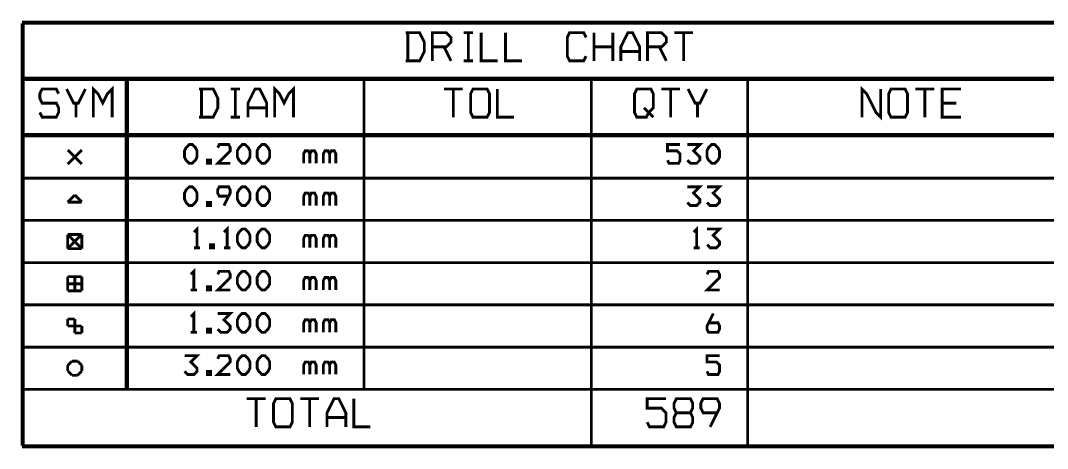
# Model space of a CAD drawing. Extents: x -72 to 72, y -47 to 50.
# Drawn here: x -68.7 to 23.9, y -47.4 to -8.8 of the extents above; entities that cross this region are included whole.
import ezdxf

# ---------------------------------------------------------------- set-up
doc = ezdxf.new("R2010")
doc.units = 0
doc.header["$MEASUREMENT"] = 0
doc.layers.add('22-303-0_DRD', color=7, linetype='CONTINUOUS')

msp = doc.modelspace()

# ---------------------------------------------------------------- linework, layer by layer
at = {"layer": '22-303-0_DRD', "const_width": 0.254}
for points in [[(26.289, -8.89), (-68.58, -8.89)], [(-68.58, -47.117), (-68.58, -9.017)], [(26.162, -9.017), (-68.453, -9.017)], [(-68.453, -47.117), (-68.453, -9.017)], [(-34.00298, -12.40282), (-32.73298, -12.40282), (-32.31134, -11.557), (-32.31134, -10.71118), (-32.73298, -9.86282), (-34.00298, -9.86282)], [(-33.79216, -12.40282), (-33.79216, -9.86282)], [(-31.58998, -11.13282), (-30.31998, -11.13282), (-29.89834, -10.71118), (-29.89834, -10.287), (-30.31998, -9.86282), (-31.58998, -9.86282), (-31.58998, -12.40282)], [(-27.90698, -9.86282), (-28.75534, -9.86282)], [(-28.33116, -12.40282), (-28.33116, -9.86282)], [(-25.70734, -12.40282), (-27.18816, -12.40282), (-27.18816, -9.86282)], [(-23.50516, -12.40282), (-24.98598, -12.40282), (-24.98598, -9.86282)], [(-17.72666, -11.98118), (-17.93748, -12.40282), (-19.20748, -12.40282), (-19.42084, -11.98118), (-19.42084, -10.287), (-19.20748, -9.86282), (-17.93748, -9.86282), (-17.72666, -10.287)], [(-17.00784, -12.40282), (-17.00784, -9.86282)], [(-15.31366, -12.40282), (-15.31366, -9.86282)], [(-12.90066, -12.40282), (-12.90066, -11.13282), (-13.53566, -9.86282), (-13.95984, -9.86282), (-14.59484, -11.13282), (-14.59484, -12.40282)], [(-12.18184, -11.13282), (-10.91184, -11.13282), (-10.48766, -10.71118), (-10.48766, -10.287), (-10.91184, -9.86282), (-12.18184, -9.86282), (-12.18184, -12.40282)], [(-8.07466, -9.86282), (-9.76884, -9.86282)], [(-8.92048, -12.40282), (-8.92048, -9.86282)], [(-30.53334, -11.13282), (-29.89834, -12.40282)], [(-15.31366, -11.13282), (-17.00784, -11.13282)], [(-11.12266, -11.13282), (-10.48766, -12.40282)], [(-12.90066, -11.557), (-14.59484, -11.557)], [(-27.90698, -12.40282), (-28.75534, -12.40282)], [(26.162, -13.97), (-68.453, -13.97)], [(26.162, -14.097), (-68.453, -14.097)], [(-60.452, -17.48282), (-60.452, -14.94282), (-60.87618, -15.367), (-61.29782, -16.21282), (-61.722, -15.367), (-62.14618, -14.94282), (-62.14618, -17.48282)], [(-59.182, -42.037), (-59.182, -14.097)], [(-59.055, -42.037), (-59.055, -14.097)], [(-44.09948, -17.48282), (-44.09948, -14.94282), (-44.52366, -15.367), (-44.94784, -16.21282), (-45.36948, -15.367), (-45.79366, -14.94282), (-45.79366, -17.48282)], [(-37.73932, -42.037), (-37.73932, -14.097)], [(-17.25168, -47.117), (-17.25168, -14.097)], [(-3.15468, -47.117), (-3.15468, -14.097)], [(8.83666, -14.94282), (8.83666, -17.48282), (8.41248, -17.06118), (7.56666, -15.367), (7.14248, -14.94282), (7.14248, -17.48282)], [(-65.278, -15.367), (-65.48882, -14.94282), (-66.75882, -14.94282), (-66.97218, -15.367), (-66.97218, -15.79118), (-66.75882, -16.21282), (-65.48882, -16.21282), (-65.278, -16.637), (-65.278, -17.06118), (-65.48882, -17.48282), (-66.75882, -17.48282), (-66.97218, -17.06118)], [(-62.865, -14.94282), (-63.5, -16.21282), (-63.92418, -16.21282), (-64.55918, -14.94282)], [(-52.60848, -17.48282), (-51.33848, -17.48282), (-50.91684, -16.637), (-50.91684, -15.79118), (-51.33848, -14.94282), (-52.60848, -14.94282)], [(-52.39766, -17.48282), (-52.39766, -14.94282)], [(-48.92548, -14.94282), (-49.77384, -14.94282)], [(-49.34966, -17.48282), (-49.34966, -14.94282)], [(-46.51248, -17.48282), (-46.51248, -16.21282), (-47.14748, -14.94282), (-47.57166, -14.94282), (-48.20666, -16.21282), (-48.20666, -17.48282)], [(-28.84932, -14.94282), (-30.5435, -14.94282)], [(-29.69768, -17.48282), (-29.69768, -14.94282)], [(-27.91968, -17.48282), (-28.1305, -17.06118), (-28.1305, -15.367), (-27.91968, -14.94282), (-26.64968, -14.94282), (-26.43632, -15.367), (-26.43632, -17.06118), (-26.64968, -17.48282), (-27.91968, -17.48282)], [(-24.23668, -17.48282), (-25.7175, -17.48282), (-25.7175, -14.94282)], [(-13.35532, -17.06118), (-13.1445, -17.48282), (-12.29868, -17.48282), (-12.08532, -17.06118), (-11.66368, -16.637), (-11.66368, -15.367), (-11.8745, -14.94282), (-13.1445, -14.94282), (-13.35532, -15.367), (-13.35532, -17.06118)], [(-9.25068, -14.94282), (-10.94232, -14.94282)], [(-10.0965, -17.48282), (-10.0965, -14.94282)], [(-6.83768, -14.94282), (-7.47268, -16.21282), (-7.89432, -16.21282), (-8.52932, -14.94282)], [(9.76884, -17.48282), (9.55548, -17.06118), (9.55548, -15.367), (9.76884, -14.94282), (11.03884, -14.94282), (11.24966, -15.367), (11.24966, -17.06118), (11.03884, -17.48282), (9.76884, -17.48282)], [(13.66266, -14.94282), (11.96848, -14.94282)], [(12.81684, -17.48282), (12.81684, -14.94282)], [(16.07566, -17.48282), (14.38148, -17.48282), (14.38148, -14.94282), (16.07566, -14.94282)], [(-63.71082, -17.48282), (-63.71082, -16.21282)], [(-46.51248, -16.637), (-48.20666, -16.637)], [(-12.5095, -16.637), (-11.66368, -17.48282)], [(-7.6835, -17.48282), (-7.6835, -16.21282)], [(15.65148, -16.21282), (14.38148, -16.21282)], [(-48.92548, -17.48282), (-49.77384, -17.48282)], [(26.162, -19.05), (-68.453, -19.05)], [(26.162, -19.177), (-68.453, -19.177)], [(-63.1825, -20.447), (-64.4525, -21.717)], [(-63.1825, -21.717), (-64.4525, -20.447)], [(-53.50256, -21.64588), (-53.7845, -21.36394), (-53.9242, -21.082), (-53.9242, -20.51812), (-53.7845, -20.23618), (-53.50256, -19.95424), (-53.22062, -19.95424), (-52.93868, -20.23618), (-52.79644, -20.51812), (-52.79644, -21.082), (-52.93868, -21.36394), (-53.22062, -21.64588), (-53.50256, -21.64588)], [(-49.80432, -21.64588), (-50.93462, -21.64588), (-49.80432, -20.51812), (-49.80432, -20.23618), (-49.94656, -19.95424), (-50.79238, -19.95424), (-50.93462, -20.23618)], [(-48.73244, -21.64588), (-49.01438, -21.36394), (-49.15662, -21.082), (-49.15662, -20.51812), (-49.01438, -20.23618), (-48.73244, -19.95424), (-48.4505, -19.95424), (-48.16856, -20.23618), (-48.02632, -20.51812), (-48.02632, -21.082), (-48.16856, -21.36394), (-48.4505, -21.64588), (-48.73244, -21.64588)], [(-46.95444, -21.64588), (-47.23638, -21.36394), (-47.37862, -21.082), (-47.37862, -20.51812), (-47.23638, -20.23618), (-46.95444, -19.95424), (-46.6725, -19.95424), (-46.39056, -20.23618), (-46.24832, -20.51812), (-46.24832, -21.082), (-46.39056, -21.36394), (-46.6725, -21.64588), (-46.95444, -21.64588)], [(-10.37844, -21.36394), (-10.23874, -21.64588), (-9.39038, -21.64588), (-9.25068, -21.36394), (-9.25068, -20.80006), (-9.53262, -20.51812), (-10.37844, -20.51812), (-10.37844, -19.95424), (-9.25068, -19.95424)], [(-8.60044, -21.36394), (-8.3185, -21.64588), (-7.75462, -21.64588), (-7.47268, -21.36394), (-7.47268, -21.082), (-8.03656, -20.51812), (-7.47268, -19.95424), (-8.60044, -19.95424)], [(-6.39826, -21.64588), (-6.68274, -21.36394), (-6.82244, -21.082), (-6.82244, -20.51812), (-6.68274, -20.23618), (-6.39826, -19.95424), (-6.11632, -19.95424), (-5.83438, -20.23618), (-5.69468, -20.51812), (-5.69468, -21.082), (-5.83438, -21.36394), (-6.11632, -21.64588), (-6.39826, -21.64588)], [(-51.86426, -21.64588), (-51.58232, -21.64588), (-51.58232, -21.36394), (-51.86426, -21.36394), (-51.86426, -21.64588)], [(-42.05732, -21.64588), (-42.05732, -20.80006), (-42.19956, -20.51812), (-42.4815, -20.51812), (-42.62374, -20.80006), (-42.76344, -20.51812), (-43.04538, -20.51812), (-43.18762, -20.80006), (-43.18762, -21.64588)], [(-42.62374, -21.64588), (-42.62374, -20.80006)], [(-40.27932, -21.64588), (-40.27932, -20.80006), (-40.42156, -20.51812), (-40.7035, -20.51812), (-40.84574, -20.80006), (-40.98544, -20.51812), (-41.26738, -20.51812), (-41.40962, -20.80006), (-41.40962, -21.64588)], [(-40.84574, -21.64588), (-40.84574, -20.80006)], [(26.162, -22.987), (-68.453, -22.987)], [(-53.50256, -25.45588), (-53.7845, -25.17394), (-53.9242, -24.892), (-53.9242, -24.32812), (-53.7845, -24.04618), (-53.50256, -23.76424), (-53.22062, -23.76424), (-52.93868, -24.04618), (-52.79644, -24.32812), (-52.79644, -24.892), (-52.93868, -25.17394), (-53.22062, -25.45588), (-53.50256, -25.45588)], [(-49.94656, -24.61006), (-50.79238, -24.61006), (-50.93462, -24.32812), (-50.93462, -24.04618), (-50.79238, -23.76424), (-49.94656, -23.76424), (-49.80432, -24.04618), (-49.80432, -24.32812), (-50.37074, -25.45588)], [(-48.73244, -25.45588), (-49.01438, -25.17394), (-49.15662, -24.892), (-49.15662, -24.32812), (-49.01438, -24.04618), (-48.73244, -23.76424), (-48.4505, -23.76424), (-48.16856, -24.04618), (-48.02632, -24.32812), (-48.02632, -24.892), (-48.16856, -25.17394), (-48.4505, -25.45588), (-48.73244, -25.45588)], [(-46.95444, -25.45588), (-47.23638, -25.17394), (-47.37862, -24.892), (-47.37862, -24.32812), (-47.23638, -24.04618), (-46.95444, -23.76424), (-46.6725, -23.76424), (-46.39056, -24.04618), (-46.24832, -24.32812), (-46.24832, -24.892), (-46.39056, -25.17394), (-46.6725, -25.45588), (-46.95444, -25.45588)], [(-8.60044, -25.17394), (-8.3185, -25.45588), (-7.75462, -25.45588), (-7.47268, -25.17394), (-7.47268, -24.892), (-8.03656, -24.32812), (-7.47268, -23.76424), (-8.60044, -23.76424)], [(-6.82244, -25.17394), (-6.5405, -25.45588), (-5.97662, -25.45588), (-5.69468, -25.17394), (-5.69468, -24.892), (-6.25856, -24.32812), (-5.69468, -23.76424), (-6.82244, -23.76424)], [(-63.8175, -24.511), (-64.4525, -25.146)], [(-63.1825, -25.146), (-63.8175, -24.511)], [(-42.05732, -25.45588), (-42.05732, -24.61006), (-42.19956, -24.32812), (-42.4815, -24.32812), (-42.62374, -24.61006), (-42.76344, -24.32812), (-43.04538, -24.32812), (-43.18762, -24.61006), (-43.18762, -25.45588)], [(-42.62374, -25.45588), (-42.62374, -24.61006)], [(-40.27932, -25.45588), (-40.27932, -24.61006), (-40.42156, -24.32812), (-40.7035, -24.32812), (-40.84574, -24.61006), (-40.98544, -24.32812), (-41.26738, -24.32812), (-41.40962, -24.61006), (-41.40962, -25.45588)], [(-40.84574, -25.45588), (-40.84574, -24.61006)], [(-64.4525, -25.146), (-63.1825, -25.146)], [(-51.86426, -25.45588), (-51.58232, -25.45588), (-51.58232, -25.17394), (-51.86426, -25.17394), (-51.86426, -25.45588)], [(26.162, -26.797), (-68.453, -26.797)], [(-52.79644, -29.26588), (-52.79644, -27.57424), (-53.07838, -27.85618)], [(-50.08626, -29.26588), (-50.08626, -27.57424), (-50.3682, -27.85618)], [(-48.73244, -29.26588), (-49.01438, -28.98394), (-49.15662, -28.702), (-49.15662, -28.13812), (-49.01438, -27.85618), (-48.73244, -27.57424), (-48.4505, -27.57424), (-48.16856, -27.85618), (-48.02632, -28.13812), (-48.02632, -28.702), (-48.16856, -28.98394), (-48.4505, -29.26588), (-48.73244, -29.26588)], [(-46.95444, -29.26588), (-47.23638, -28.98394), (-47.37862, -28.702), (-47.37862, -28.13812), (-47.23638, -27.85618), (-46.95444, -27.57424), (-46.6725, -27.57424), (-46.39056, -27.85618), (-46.24832, -28.13812), (-46.24832, -28.702), (-46.39056, -28.98394), (-46.6725, -29.26588), (-46.95444, -29.26588)], [(-7.75462, -29.26588), (-7.75462, -27.57424), (-8.03656, -27.85618)], [(-6.82244, -28.98394), (-6.5405, -29.26588), (-5.97662, -29.26588), (-5.69468, -28.98394), (-5.69468, -28.702), (-6.25856, -28.13812), (-5.69468, -27.57424), (-6.82244, -27.57424)], [(-64.4525, -28.067), (-64.4525, -29.337)], [(-63.1825, -28.067), (-64.4525, -28.067)], [(-63.1825, -28.067), (-64.4525, -29.337)], [(-63.1825, -29.337), (-64.4525, -28.067)], [(-63.1825, -29.337), (-63.1825, -28.067)], [(-42.05732, -29.26588), (-42.05732, -28.42006), (-42.19956, -28.13812), (-42.4815, -28.13812), (-42.62374, -28.42006), (-42.76344, -28.13812), (-43.04538, -28.13812), (-43.18762, -28.42006), (-43.18762, -29.26588)], [(-42.62374, -29.26588), (-42.62374, -28.42006)], [(-40.27932, -29.26588), (-40.27932, -28.42006), (-40.42156, -28.13812), (-40.7035, -28.13812), (-40.84574, -28.42006), (-40.98544, -28.13812), (-41.26738, -28.13812), (-41.40962, -28.42006), (-41.40962, -29.26588)], [(-40.84574, -29.26588), (-40.84574, -28.42006)], [(-64.4525, -29.337), (-63.1825, -29.337)], [(-52.5145, -29.26588), (-53.07838, -29.26588)], [(-51.58232, -29.26588), (-51.30038, -29.26588), (-51.30038, -28.98394), (-51.58232, -28.98394), (-51.58232, -29.26588)], [(-49.80432, -29.26588), (-50.3682, -29.26588)], [(-7.47268, -29.26588), (-8.03656, -29.26588)], [(26.162, -30.607), (-68.453, -30.607)], [(-53.07838, -33.07588), (-53.07838, -31.38424), (-53.36032, -31.66618)], [(-49.80432, -33.07588), (-50.93462, -33.07588), (-49.80432, -31.94812), (-49.80432, -31.66618), (-49.94656, -31.38424), (-50.79238, -31.38424), (-50.93462, -31.66618)], [(-48.73244, -33.07588), (-49.01438, -32.79394), (-49.15662, -32.512), (-49.15662, -31.94812), (-49.01438, -31.66618), (-48.73244, -31.38424), (-48.4505, -31.38424), (-48.16856, -31.66618), (-48.02632, -31.94812), (-48.02632, -32.512), (-48.16856, -32.79394), (-48.4505, -33.07588), (-48.73244, -33.07588)], [(-46.95444, -33.07588), (-47.23638, -32.79394), (-47.37862, -32.512), (-47.37862, -31.94812), (-47.23638, -31.66618), (-46.95444, -31.38424), (-46.6725, -31.38424), (-46.39056, -31.66618), (-46.24832, -31.94812), (-46.24832, -32.512), (-46.39056, -32.79394), (-46.6725, -33.07588), (-46.95444, -33.07588)], [(-5.69468, -33.07588), (-6.82244, -33.07588), (-5.69468, -31.94812), (-5.69468, -31.66618), (-5.83438, -31.38424), (-6.68274, -31.38424), (-6.82244, -31.66618)], [(-64.4525, -31.877), (-64.4525, -33.147)], [(-63.1825, -31.877), (-64.4525, -31.877)], [(-63.1825, -32.512), (-64.4525, -32.512)], [(-63.8175, -31.877), (-63.8175, -33.147)], [(-63.1825, -33.147), (-63.1825, -31.877)], [(-42.05732, -33.07588), (-42.05732, -32.23006), (-42.19956, -31.94812), (-42.4815, -31.94812), (-42.62374, -32.23006), (-42.76344, -31.94812), (-43.04538, -31.94812), (-43.18762, -32.23006), (-43.18762, -33.07588)], [(-42.62374, -33.07588), (-42.62374, -32.23006)], [(-40.27932, -33.07588), (-40.27932, -32.23006), (-40.42156, -31.94812), (-40.7035, -31.94812), (-40.84574, -32.23006), (-40.98544, -31.94812), (-41.26738, -31.94812), (-41.40962, -32.23006), (-41.40962, -33.07588)], [(-40.84574, -33.07588), (-40.84574, -32.23006)], [(-64.4525, -33.147), (-63.1825, -33.147)], [(-52.79644, -33.07588), (-53.36032, -33.07588)], [(-51.86426, -33.07588), (-51.58232, -33.07588), (-51.58232, -32.79394), (-51.86426, -32.79394), (-51.86426, -33.07588)], [(26.162, -34.417), (-68.453, -34.417)], [(-53.07838, -36.88588), (-53.07838, -35.19424), (-53.36032, -35.47618)], [(-50.93462, -36.60394), (-50.65268, -36.88588), (-50.08626, -36.88588), (-49.80432, -36.60394), (-49.80432, -36.322), (-50.37074, -35.75812), (-49.80432, -35.19424), (-50.93462, -35.19424)], [(-48.73244, -36.88588), (-49.01438, -36.60394), (-49.15662, -36.322), (-49.15662, -35.75812), (-49.01438, -35.47618), (-48.73244, -35.19424), (-48.4505, -35.19424), (-48.16856, -35.47618), (-48.02632, -35.75812), (-48.02632, -36.322), (-48.16856, -36.60394), (-48.4505, -36.88588), (-48.73244, -36.88588)], [(-46.95444, -36.88588), (-47.23638, -36.60394), (-47.37862, -36.322), (-47.37862, -35.75812), (-47.23638, -35.47618), (-46.95444, -35.19424), (-46.6725, -35.19424), (-46.39056, -35.47618), (-46.24832, -35.75812), (-46.24832, -36.322), (-46.39056, -36.60394), (-46.6725, -36.88588), (-46.95444, -36.88588)], [(-6.68274, -36.04006), (-5.83438, -36.04006), (-5.69468, -36.322), (-5.69468, -36.60394), (-5.83438, -36.88588), (-6.68274, -36.88588), (-6.82244, -36.60394), (-6.82244, -36.322), (-6.25856, -35.19424)], [(-64.4525, -35.687), (-64.4525, -36.322)], [(-63.8175, -35.687), (-64.4525, -35.687)], [(-63.8175, -36.957), (-63.8175, -35.687)], [(-42.05732, -36.88588), (-42.05732, -36.04006), (-42.19956, -35.75812), (-42.4815, -35.75812), (-42.62374, -36.04006), (-42.76344, -35.75812), (-43.04538, -35.75812), (-43.18762, -36.04006), (-43.18762, -36.88588)], [(-42.62374, -36.88588), (-42.62374, -36.04006)], [(-40.27932, -36.88588), (-40.27932, -36.04006), (-40.42156, -35.75812), (-40.7035, -35.75812), (-40.84574, -36.04006), (-40.98544, -35.75812), (-41.26738, -35.75812), (-41.40962, -36.04006), (-41.40962, -36.88588)], [(-40.84574, -36.88588), (-40.84574, -36.04006)], [(-64.4525, -36.322), (-63.1825, -36.322)], [(-63.1825, -36.957), (-63.8175, -36.957)], [(-63.1825, -36.322), (-63.1825, -36.957)], [(-52.79644, -36.88588), (-53.36032, -36.88588)], [(-51.86426, -36.88588), (-51.58232, -36.88588), (-51.58232, -36.60394), (-51.86426, -36.60394), (-51.86426, -36.88588)], [(26.162, -38.227), (-68.453, -38.227)], [(-53.9242, -40.41394), (-53.64226, -40.69588), (-53.07838, -40.69588), (-52.79644, -40.41394), (-52.79644, -40.132), (-53.36032, -39.56812), (-52.79644, -39.00424), (-53.9242, -39.00424)], [(-49.80432, -40.69588), (-50.93462, -40.69588), (-49.80432, -39.56812), (-49.80432, -39.28618), (-49.94656, -39.00424), (-50.79238, -39.00424), (-50.93462, -39.28618)], [(-48.73244, -40.69588), (-49.01438, -40.41394), (-49.15662, -40.132), (-49.15662, -39.56812), (-49.01438, -39.28618), (-48.73244, -39.00424), (-48.4505, -39.00424), (-48.16856, -39.28618), (-48.02632, -39.56812), (-48.02632, -40.132), (-48.16856, -40.41394), (-48.4505, -40.69588), (-48.73244, -40.69588)], [(-46.95444, -40.69588), (-47.23638, -40.41394), (-47.37862, -40.132), (-47.37862, -39.56812), (-47.23638, -39.28618), (-46.95444, -39.00424), (-46.6725, -39.00424), (-46.39056, -39.28618), (-46.24832, -39.56812), (-46.24832, -40.132), (-46.39056, -40.41394), (-46.6725, -40.69588), (-46.95444, -40.69588)], [(-6.82244, -40.41394), (-6.68274, -40.69588), (-5.83438, -40.69588), (-5.69468, -40.41394), (-5.69468, -39.85006), (-5.97662, -39.56812), (-6.82244, -39.56812), (-6.82244, -39.00424), (-5.69468, -39.00424)], [(-64.0715, -39.497), (-64.4525, -39.878)], [(-64.4525, -39.878), (-64.4525, -40.386)], [(-63.5635, -39.497), (-64.0715, -39.497)], [(-63.1825, -39.878), (-63.5635, -39.497)], [(-63.1825, -40.386), (-63.1825, -39.878)], [(-42.05732, -40.69588), (-42.05732, -39.85006), (-42.19956, -39.56812), (-42.4815, -39.56812), (-42.62374, -39.85006), (-42.76344, -39.56812), (-43.04538, -39.56812), (-43.18762, -39.85006), (-43.18762, -40.69588)], [(-42.62374, -40.69588), (-42.62374, -39.85006)], [(-40.27932, -40.69588), (-40.27932, -39.85006), (-40.42156, -39.56812), (-40.7035, -39.56812), (-40.84574, -39.85006), (-40.98544, -39.56812), (-41.26738, -39.56812), (-41.40962, -39.85006), (-41.40962, -40.69588)], [(-40.84574, -40.69588), (-40.84574, -39.85006)], [(-64.4525, -40.386), (-64.0715, -40.767)], [(-64.0715, -40.767), (-63.5635, -40.767)], [(-63.5635, -40.767), (-63.1825, -40.386)], [(-51.86426, -40.69588), (-51.58232, -40.69588), (-51.58232, -40.41394), (-51.86426, -40.41394), (-51.86426, -40.69588)], [(26.162, -42.037), (-68.453, -42.037)], [(-46.61916, -42.88282), (-48.31334, -42.88282)], [(-47.46498, -45.42282), (-47.46498, -42.88282)], [(-45.68698, -45.42282), (-45.90034, -45.00118), (-45.90034, -43.307), (-45.68698, -42.88282), (-44.41698, -42.88282), (-44.20616, -43.307), (-44.20616, -45.00118), (-44.41698, -45.42282), (-45.68698, -45.42282)], [(-41.79316, -42.88282), (-43.48734, -42.88282)], [(-42.63898, -45.42282), (-42.63898, -42.88282)], [(-39.38016, -45.42282), (-39.38016, -44.15282), (-40.01516, -42.88282), (-40.43934, -42.88282), (-41.07434, -44.15282), (-41.07434, -45.42282)], [(-37.17798, -45.42282), (-38.66134, -45.42282), (-38.66134, -42.88282)], [(-12.21232, -45.00118), (-12.0015, -45.42282), (-10.7315, -45.42282), (-10.52068, -45.00118), (-10.52068, -44.15282), (-10.94232, -43.73118), (-12.21232, -43.73118), (-12.21232, -42.88282), (-10.52068, -42.88282)], [(-8.3185, -44.15282), (-8.10768, -43.73118), (-8.10768, -43.307), (-8.3185, -42.88282), (-9.5885, -42.88282), (-9.79932, -43.307), (-9.79932, -43.73118), (-9.5885, -44.15282), (-8.3185, -44.15282), (-8.10768, -44.577), (-8.10768, -45.00118), (-8.3185, -45.42282), (-9.5885, -45.42282), (-9.79932, -45.00118), (-9.79932, -44.577), (-9.5885, -44.15282)], [(-5.9055, -44.15282), (-7.1755, -44.15282), (-7.38632, -43.73118), (-7.38632, -43.307), (-7.1755, -42.88282), (-5.9055, -42.88282), (-5.69468, -43.307), (-5.69468, -43.73118), (-6.5405, -45.42282)], [(-39.38016, -44.577), (-41.07434, -44.577)], [(26.289, -47.244), (-68.58, -47.244)], [(26.162, -47.117), (-68.453, -47.117)]]:
    msp.add_lwpolyline(points, dxfattribs=at)

doc.saveas('drawing.dxf')
